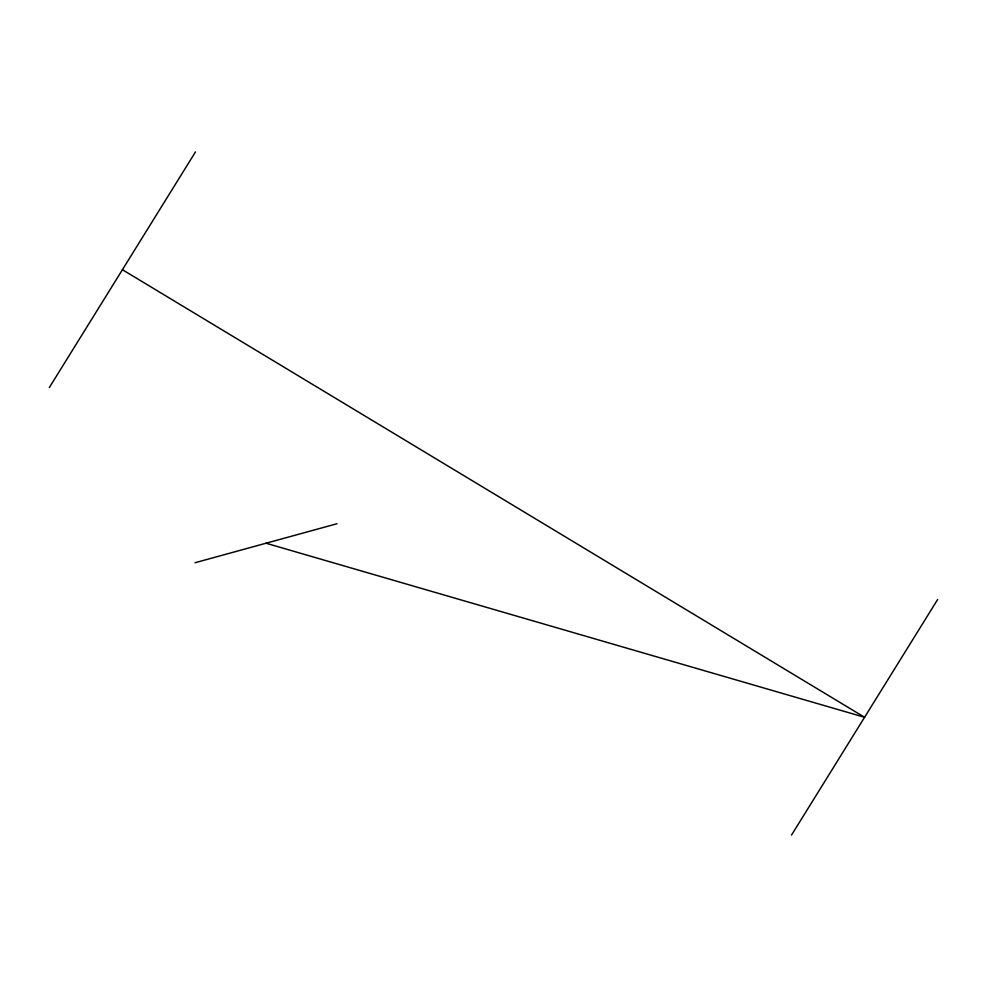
<?xml version="1.0" encoding="UTF-8"?>
<svg xmlns="http://www.w3.org/2000/svg" width="987" height="987" viewBox="0 0 987 987"><rect width="100%" height="100%" fill="white"/><g stroke="black" fill="none" stroke-linecap="round" stroke-linejoin="round"><path stroke-width="1.48" d="M49.35 387.509L195.488 151.912M791.512 835.088L937.65 599.491M195.056 562.726L336.999 523.727M266.021 543.22L864.587 717.29L122.413 269.71"/></g></svg>
